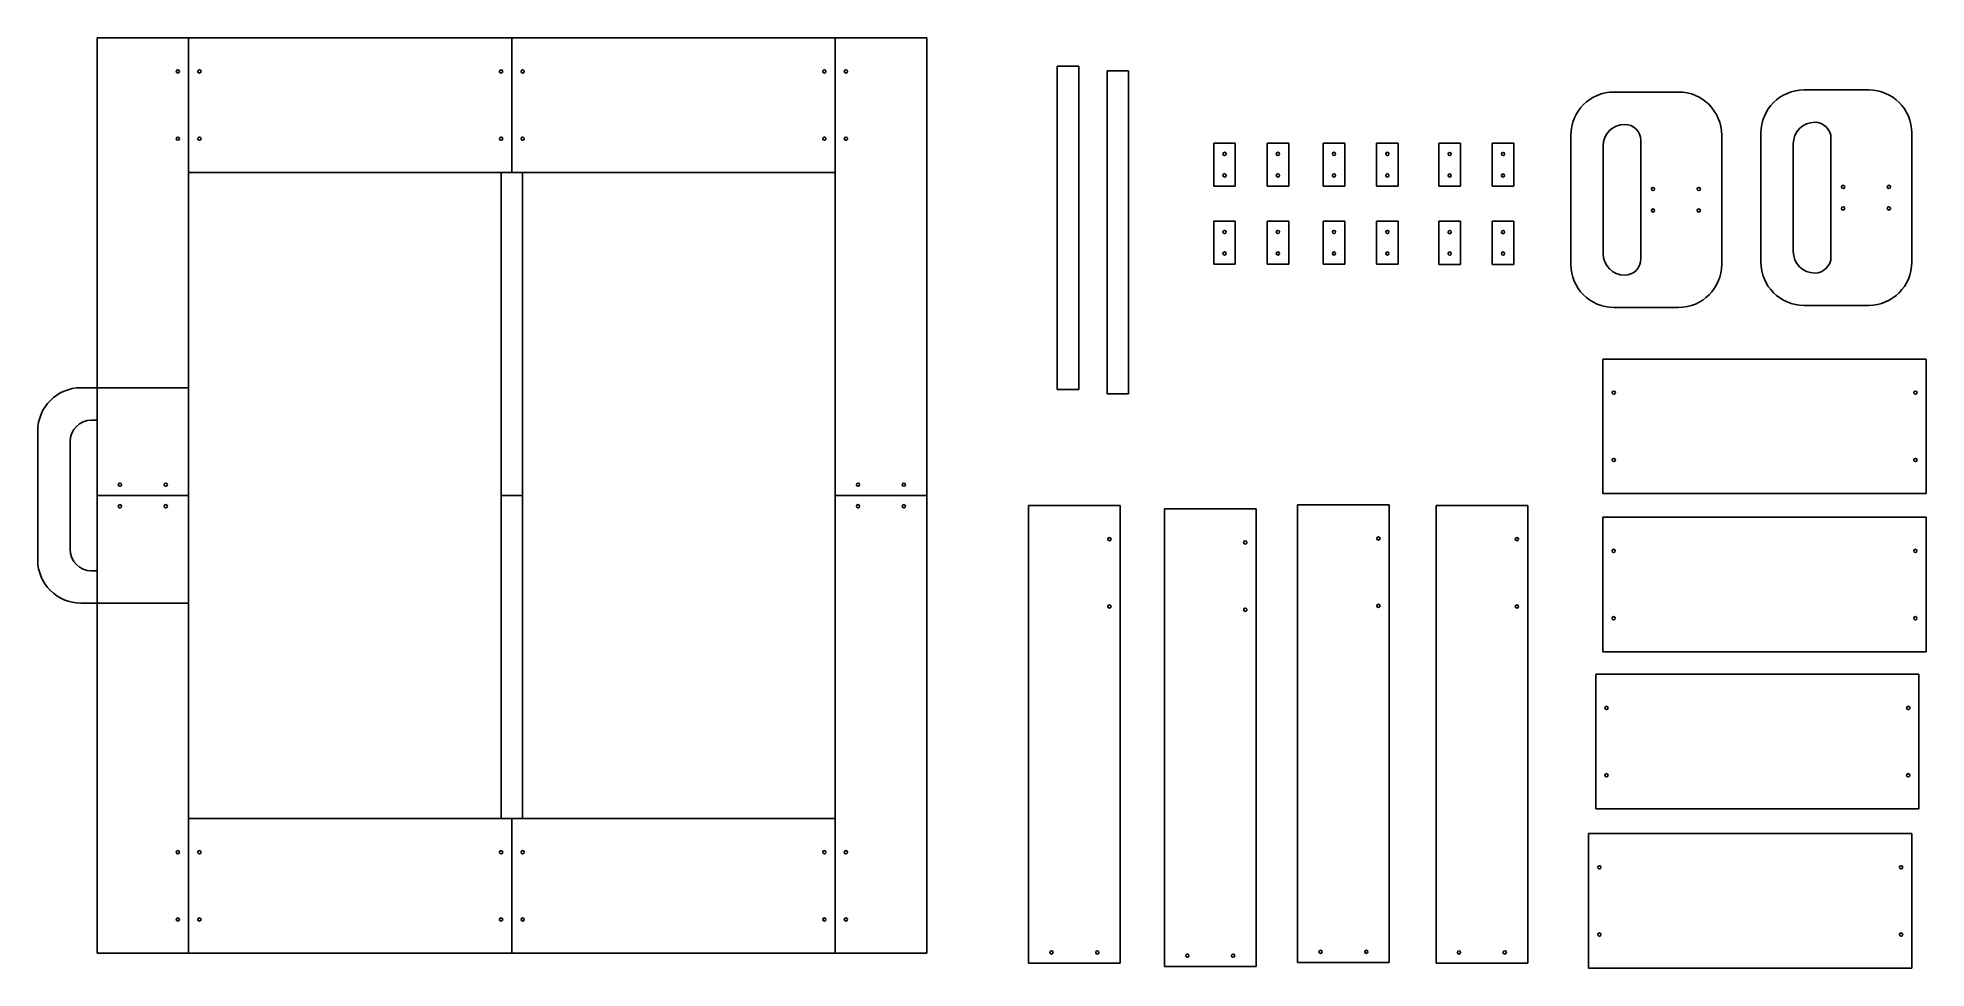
# Model space of a CAD drawing. Header units: inches. Extents: x -152.8 to -65.2, y 7.7 to 50.9.
import ezdxf

# ---------------------------------------------------------------- set-up
doc = ezdxf.new("R2010")
doc.units = ezdxf.units.IN
doc.header["$MEASUREMENT"] = 0

msp = doc.modelspace()

# ---------------------------------------------------------------- linework, layer by layer
for p, q in [((-111.594, 50.913), (-150.094, 50.913)), ((-150.094, 50.913), (-150.094, 8.413)), ((-145.844, 44.663), (-145.844, 50.913)), ((-130.844, 44.663), (-130.844, 50.913)), ((-115.844, 44.663), (-115.844, 50.913)), ((-111.594, 8.413), (-111.594, 50.913)), ((-145.844, 44.663), (-145.844, 47.788)), ((-130.844, 44.663), (-130.844, 47.788)), ((-115.844, 44.663), (-115.844, 47.788)), ((-115.844, 44.663), (-145.844, 44.663)), ((-145.844, 44.663), (-145.844, 14.663)), ((-131.344, 44.663), (-131.344, 14.663)), ((-130.344, 44.663), (-130.344, 14.663)), ((-115.844, 14.663), (-115.844, 44.663)), ((-145.844, 34.663), (-150.844, 34.663)), ((-145.844, 29.663), (-145.844, 34.663)), ((-152.844, 32.663), (-152.844, 26.663)), ((-150.344, 33.163), (-150.094, 33.163)), ((-150.094, 32.663), (-150.094, 29.663)), ((-151.344, 29.663), (-151.344, 32.163)), ((-151.344, 29.663), (-151.344, 27.163)), ((-145.844, 29.663), (-150.094, 29.663)), ((-150.094, 29.663), (-147.969, 29.663)), ((-131.344, 29.663), (-130.344, 29.663)), ((-115.844, 29.663), (-111.594, 29.663)), ((-115.844, 29.663), (-113.719, 29.663)), ((-150.344, 26.163), (-150.094, 26.163)), ((-145.844, 24.663), (-150.844, 24.663)), ((-145.844, 14.663), (-115.844, 14.663)), ((-145.844, 14.663), (-145.844, 8.413)), ((-145.844, 14.663), (-145.844, 11.538)), ((-130.844, 14.663), (-130.844, 8.413)), ((-130.844, 14.663), (-130.844, 11.538)), ((-115.844, 14.663), (-115.844, 8.413)), ((-115.844, 14.663), (-115.844, 11.538)), ((-150.094, 8.413), (-111.594, 8.413))]:
    msp.add_line(p, q)
at = {"color": 1}
for p, q in [((-105.536, 49.588), (-105.536, 34.588)), ((-104.536, 49.588), (-105.536, 49.588)), ((-104.536, 34.588), (-104.536, 49.588)), ((-103.226, 49.38), (-103.226, 34.38)), ((-102.226, 49.38), (-103.226, 49.38)), ((-102.226, 34.38), (-102.226, 49.38)), ((-76.704, 48.393), (-79.704, 48.393)), ((-67.881, 48.49), (-70.881, 48.49)), ((-72.881, 46.49), (-72.881, 40.49)), ((-65.881, 43.49), (-65.881, 46.49)), ((-98.273, 46.021), (-97.273, 46.021)), ((-98.273, 44.021), (-98.273, 46.021)), ((-97.273, 44.021), (-97.273, 46.021)), ((-95.797, 46.021), (-94.797, 46.021)), ((-95.797, 44.021), (-95.797, 46.021)), ((-94.797, 44.021), (-94.797, 46.021)), ((-93.193, 46.021), (-92.193, 46.021)), ((-93.193, 44.021), (-93.193, 46.021)), ((-92.193, 44.021), (-92.193, 46.021)), ((-90.717, 46.021), (-89.717, 46.021)), ((-90.717, 44.021), (-90.717, 46.021)), ((-89.717, 44.021), (-89.717, 46.021)), ((-87.826, 46.017), (-86.826, 46.017)), ((-87.826, 44.017), (-87.826, 46.017)), ((-86.826, 44.017), (-86.826, 46.017)), ((-85.35, 46.017), (-84.35, 46.017)), ((-85.35, 44.017), (-85.35, 46.017)), ((-84.35, 44.017), (-84.35, 46.017)), ((-81.704, 46.393), (-81.704, 40.393)), ((-80.204, 43.393), (-80.204, 45.893)), ((-78.454, 46.143), (-78.454, 40.643)), ((-74.704, 43.393), (-74.704, 46.393)), ((-71.381, 43.49), (-71.381, 45.99)), ((-69.631, 46.24), (-69.631, 40.74)), ((-98.273, 44.021), (-97.273, 44.021)), ((-95.797, 44.021), (-94.797, 44.021)), ((-93.193, 44.021), (-92.193, 44.021)), ((-90.717, 44.021), (-89.717, 44.021)), ((-87.826, 44.017), (-86.826, 44.017)), ((-85.35, 44.017), (-84.35, 44.017)), ((-80.204, 43.393), (-80.204, 40.893)), ((-74.704, 40.393), (-74.704, 43.393)), ((-71.381, 43.49), (-71.381, 40.99)), ((-65.881, 40.49), (-65.881, 43.49)), ((-98.273, 42.397), (-97.273, 42.397)), ((-98.273, 40.397), (-98.273, 42.397)), ((-97.273, 40.397), (-97.273, 42.397)), ((-95.797, 42.397), (-94.797, 42.397)), ((-95.797, 40.397), (-95.797, 42.397)), ((-94.797, 40.397), (-94.797, 42.397)), ((-93.193, 42.397), (-92.193, 42.397)), ((-93.193, 40.397), (-93.193, 42.397)), ((-92.193, 40.397), (-92.193, 42.397)), ((-90.717, 42.397), (-89.717, 42.397)), ((-90.717, 40.397), (-90.717, 42.397)), ((-89.717, 40.397), (-89.717, 42.397)), ((-87.826, 42.392), (-86.826, 42.392)), ((-87.826, 40.392), (-87.826, 42.392)), ((-86.826, 40.392), (-86.826, 42.392)), ((-85.35, 42.392), (-84.35, 42.392)), ((-85.35, 40.392), (-85.35, 42.392)), ((-84.35, 40.392), (-84.35, 42.392)), ((-98.273, 40.397), (-97.273, 40.397)), ((-95.797, 40.397), (-94.797, 40.397)), ((-93.193, 40.397), (-92.193, 40.397)), ((-90.717, 40.397), (-89.717, 40.397)), ((-87.826, 40.392), (-86.826, 40.392)), ((-85.35, 40.392), (-84.35, 40.392)), ((-76.704, 38.393), (-79.704, 38.393)), ((-67.881, 38.49), (-70.881, 38.49)), ((-80.212, 35.998), (-80.212, 29.748)), ((-80.212, 35.998), (-80.212, 32.873)), ((-80.212, 35.998), (-65.212, 35.998)), ((-65.212, 35.998), (-65.212, 29.748)), ((-65.212, 35.998), (-65.212, 32.873)), ((-104.536, 34.588), (-105.536, 34.588)), ((-102.226, 34.38), (-103.226, 34.38)), ((-106.865, 29.196), (-106.865, 7.946)), ((-106.865, 29.196), (-102.615, 29.196)), ((-102.615, 22.946), (-102.615, 29.196)), ((-100.562, 29.046), (-100.562, 7.796)), ((-100.562, 29.046), (-96.312, 29.046)), ((-96.312, 22.796), (-96.312, 29.046)), ((-94.381, 29.226), (-94.381, 7.976)), ((-94.381, 29.226), (-90.131, 29.226)), ((-90.131, 22.976), (-90.131, 29.226)), ((-87.956, 29.196), (-87.956, 7.946)), ((-87.956, 29.196), (-83.706, 29.196)), ((-83.706, 22.946), (-83.706, 29.196)), ((-65.212, 29.748), (-80.212, 29.748)), ((-80.217, 28.652), (-80.217, 22.402)), ((-80.217, 28.652), (-80.217, 25.527)), ((-80.217, 28.652), (-65.217, 28.652)), ((-65.217, 28.652), (-65.217, 22.402)), ((-65.217, 28.652), (-65.217, 25.527)), ((-102.615, 22.946), (-102.615, 26.071)), ((-96.312, 22.796), (-96.312, 25.921)), ((-90.131, 22.976), (-90.131, 26.101)), ((-83.706, 22.946), (-83.706, 26.071)), ((-102.615, 22.946), (-102.615, 7.946)), ((-96.312, 22.796), (-96.312, 7.796)), ((-90.131, 22.976), (-90.131, 7.976)), ((-83.706, 22.946), (-83.706, 7.946)), ((-65.217, 22.402), (-80.217, 22.402)), ((-80.548, 21.363), (-80.548, 15.113)), ((-80.548, 21.363), (-80.548, 18.238)), ((-80.548, 21.363), (-65.548, 21.363)), ((-65.548, 21.363), (-65.548, 15.113)), ((-65.548, 21.363), (-65.548, 18.238)), ((-65.548, 15.113), (-80.548, 15.113)), ((-80.879, 13.963), (-80.879, 7.713)), ((-80.879, 13.963), (-80.879, 10.838)), ((-80.879, 13.963), (-65.879, 13.963)), ((-65.879, 13.963), (-65.879, 7.713)), ((-65.879, 13.963), (-65.879, 10.838)), ((-102.615, 7.946), (-106.865, 7.946)), ((-106.865, 7.946), (-104.74, 7.946)), ((-90.131, 7.976), (-94.381, 7.976)), ((-94.381, 7.976), (-92.256, 7.976)), ((-83.706, 7.946), (-87.956, 7.946)), ((-87.956, 7.946), (-85.831, 7.946)), ((-96.312, 7.796), (-100.562, 7.796)), ((-100.562, 7.796), (-98.437, 7.796)), ((-65.879, 7.713), (-80.879, 7.713))]:
    msp.add_line(p, q, dxfattribs=at)
for centre in [(-146.344, 49.351), (-145.344, 49.351), (-131.344, 49.351), (-130.344, 49.351), (-116.344, 49.351), (-115.344, 49.351), (-146.344, 46.226), (-145.344, 46.226), (-131.344, 46.226), (-130.344, 46.226), (-116.344, 46.226), (-115.344, 46.226), (-149.031, 30.163), (-146.906, 30.163), (-114.781, 30.163), (-112.656, 30.163), (-149.031, 29.163), (-146.906, 29.163), (-114.781, 29.163), (-112.656, 29.163), (-146.344, 13.101), (-145.344, 13.101), (-131.344, 13.101), (-130.344, 13.101), (-116.344, 13.101), (-115.344, 13.101), (-146.344, 9.976), (-145.344, 9.976), (-131.344, 9.976), (-130.344, 9.976), (-116.344, 9.976), (-115.344, 9.976)]:
    msp.add_circle(centre, 0.075)
for centre in [(-97.773, 45.521), (-95.297, 45.521), (-92.693, 45.521), (-90.217, 45.521), (-87.326, 45.517), (-84.85, 45.517), (-97.773, 44.521), (-95.297, 44.521), (-92.693, 44.521), (-90.217, 44.521), (-87.326, 44.517), (-84.85, 44.517), (-77.892, 43.893), (-75.767, 43.893), (-69.069, 43.99), (-66.944, 43.99), (-77.892, 42.893), (-75.767, 42.893), (-69.069, 42.99), (-66.944, 42.99), (-97.773, 41.897), (-95.297, 41.897), (-92.693, 41.897), (-90.217, 41.897), (-87.326, 41.892), (-84.85, 41.892), (-97.773, 40.897), (-95.297, 40.897), (-92.693, 40.897), (-90.217, 40.897), (-87.326, 40.892), (-84.85, 40.892), (-79.712, 34.436), (-65.712, 34.436), (-79.712, 31.311), (-65.712, 31.311), (-103.115, 27.633), (-96.812, 27.483), (-90.631, 27.664), (-84.206, 27.633), (-79.717, 27.09), (-65.717, 27.09), (-103.115, 24.508), (-90.631, 24.539), (-84.206, 24.508), (-96.812, 24.358), (-79.717, 23.965), (-65.717, 23.965), (-80.048, 19.8), (-66.048, 19.8), (-80.048, 16.675), (-66.048, 16.675), (-80.379, 12.4), (-66.379, 12.4), (-80.379, 9.275), (-66.379, 9.275), (-105.803, 8.446), (-103.678, 8.446), (-99.499, 8.296), (-97.374, 8.296), (-93.318, 8.476), (-91.193, 8.476), (-86.893, 8.446), (-84.768, 8.446)]:
    msp.add_circle(centre, 0.075, dxfattribs=at)
for centre, radius, start, end in [((-79.704, 46.393), 2, 90, 180), ((-76.704, 46.393), 2, 0, 90), ((-70.881, 46.49), 2, 90, 180), ((-67.881, 46.49), 2, 0, 90), ((-79.204, 45.893), 1, 90, 180), ((-79.204, 46.143), 0.75, 0, 90), ((-70.381, 45.99), 1, 90, 180), ((-70.381, 46.24), 0.75, 0, 90), ((-79.704, 40.393), 2, 180, 270), ((-79.204, 40.893), 1, 180, 270), ((-79.204, 40.643), 0.75, 270, 0), ((-76.704, 40.393), 2, 270, 0), ((-70.881, 40.49), 2, 180, 270), ((-70.381, 40.99), 1, 180, 270), ((-70.381, 40.74), 0.75, 270, 0), ((-67.881, 40.49), 2, 270, 0)]:
    msp.add_arc(centre, radius, start, end, dxfattribs=at)
for centre, radius, start, end in [((-150.844, 32.663), 2, 90, 180), ((-150.344, 32.163), 1, 90, 180), ((-150.844, 26.663), 2, 180, 270), ((-150.344, 27.163), 1, 180, 270)]:
    msp.add_arc(centre, radius, start, end)

doc.saveas('drawing.dxf')
